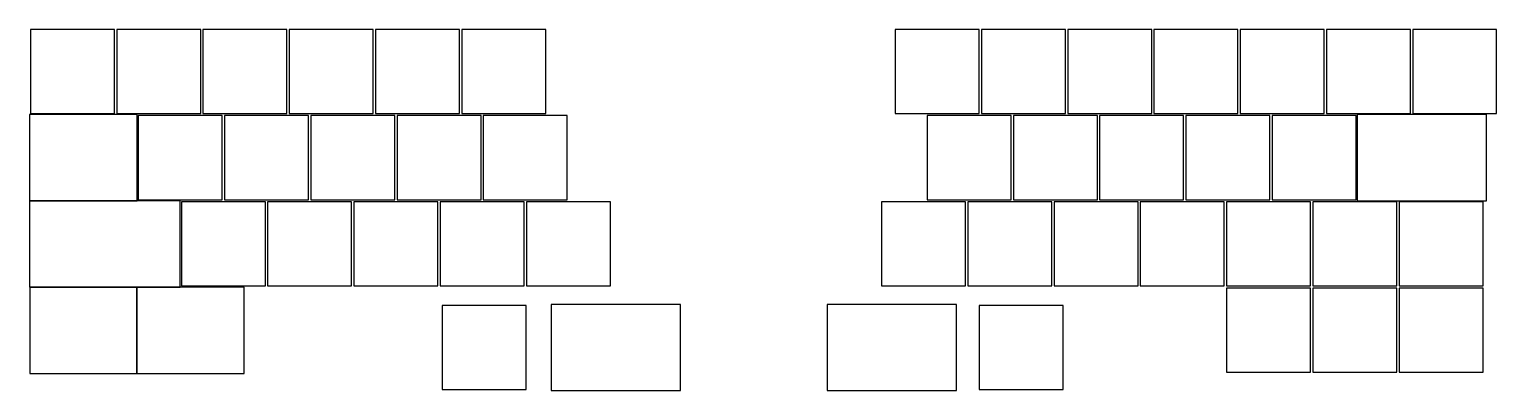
# Model space of a CAD drawing. Header units: millimetres. Extents: x 1 to 324, y -69 to 10.
import ezdxf

# ---------------------------------------------------------------- set-up
doc = ezdxf.new("R2010")
doc.units = ezdxf.units.MM

msp = doc.modelspace()

# ---------------------------------------------------------------- linework, layer by layer
at = {"linetype": 'CONTINUOUS'}
for p, q in [((19.75, 10.25), (1.25, 10.25)), ((1.25, 10.25), (1.25, -8.25)), ((19.75, -8.25), (19.75, 10.25)), ((38.75, 10.25), (20.25, 10.25)), ((20.25, 10.25), (20.25, -8.25)), ((38.75, -8.25), (38.75, 10.25)), ((57.75, 10.25), (39.25, 10.25)), ((39.25, 10.25), (39.25, -8.25)), ((57.75, -8.25), (57.75, 10.25)), ((76.75, 10.25), (58.25, 10.25)), ((58.25, 10.25), (58.25, -8.25)), ((76.75, -8.25), (76.75, 10.25)), ((95.75, 10.25), (77.25, 10.25)), ((77.25, 10.25), (77.25, -8.25)), ((95.75, -8.25), (95.75, 10.25)), ((114.75, 10.25), (96.25, 10.25)), ((96.25, 10.25), (96.25, -8.25)), ((114.75, -8.25), (114.75, 10.25)), ((210.25, 10.25), (191.75, 10.25)), ((191.75, 10.25), (191.75, -8.25)), ((210.25, -8.25), (210.25, 10.25)), ((229.25, 10.25), (210.75, 10.25)), ((210.75, 10.25), (210.75, -8.25)), ((229.25, -8.25), (229.25, 10.25)), ((248.25, 10.25), (229.75, 10.25)), ((229.75, 10.25), (229.75, -8.25)), ((248.25, -8.25), (248.25, 10.25)), ((267.25, 10.25), (248.75, 10.25)), ((248.75, 10.25), (248.75, -8.25)), ((267.25, -8.25), (267.25, 10.25)), ((286.25, 10.25), (267.75, 10.25)), ((267.75, 10.25), (267.75, -8.25)), ((286.25, -8.25), (286.25, 10.25)), ((305.25, 10.25), (286.75, 10.25)), ((286.75, 10.25), (286.75, -8.25)), ((305.25, -8.25), (305.25, 10.25)), ((324.25, 10.25), (305.75, 10.25)), ((305.75, 10.25), (305.75, -8.25)), ((324.25, -8.25), (324.25, 10.25)), ((24.75, -8.505), (1, -8.505)), ((1, -8.505), (1, -27.495)), ((1.25, -8.25), (19.75, -8.25)), ((20.25, -8.25), (38.75, -8.25)), ((24.75, -27.495), (24.75, -8.505)), ((43.5, -8.75), (25, -8.75)), ((25, -8.75), (25, -27.25)), ((39.25, -8.25), (57.75, -8.25)), ((43.5, -27.25), (43.5, -8.75)), ((62.5, -8.75), (44, -8.75)), ((44, -8.75), (44, -27.25)), ((58.25, -8.25), (76.75, -8.25)), ((62.5, -27.25), (62.5, -8.75)), ((81.5, -8.75), (63, -8.75)), ((63, -8.75), (63, -27.25)), ((77.25, -8.25), (95.75, -8.25)), ((81.5, -27.25), (81.5, -8.75)), ((100.5, -8.75), (82, -8.75)), ((82, -8.75), (82, -27.25)), ((96.25, -8.25), (114.75, -8.25)), ((100.5, -27.25), (100.5, -8.75)), ((119.5, -8.75), (101, -8.75)), ((101, -8.75), (101, -27.25)), ((119.5, -27.25), (119.5, -8.75)), ((191.75, -8.25), (210.25, -8.25)), ((217.28, -8.75), (198.78, -8.75)), ((198.78, -8.75), (198.78, -27.25)), ((210.75, -8.25), (229.25, -8.25)), ((217.28, -27.25), (217.28, -8.75)), ((236.28, -8.75), (217.78, -8.75)), ((217.78, -8.75), (217.78, -27.25)), ((229.75, -8.25), (248.25, -8.25)), ((236.28, -27.25), (236.28, -8.75)), ((255.28, -8.75), (236.78, -8.75)), ((236.78, -8.75), (236.78, -27.25)), ((248.75, -8.25), (267.25, -8.25)), ((255.28, -27.25), (255.28, -8.75)), ((274.28, -8.75), (255.78, -8.75)), ((255.78, -8.75), (255.78, -27.25)), ((267.75, -8.25), (286.25, -8.25)), ((274.28, -27.25), (274.28, -8.75)), ((293.28, -8.75), (274.78, -8.75)), ((274.78, -8.75), (274.78, -27.25)), ((286.75, -8.25), (305.25, -8.25)), ((293.28, -27.25), (293.28, -8.75)), ((322.03, -8.505), (293.53, -8.505)), ((293.53, -8.505), (293.53, -27.495)), ((305.75, -8.25), (324.25, -8.25)), ((322.03, -27.495), (322.03, -8.505)), ((1, -27.495), (24.75, -27.495)), ((34.2, -27.5), (1.05, -27.5)), ((1.05, -27.5), (1.05, -46.5)), ((25, -27.25), (43.5, -27.25)), ((34.2, -46.5), (34.2, -27.5)), ((53, -27.75), (34.5, -27.75)), ((34.5, -27.75), (34.5, -46.25)), ((44, -27.25), (62.5, -27.25)), ((53, -46.25), (53, -27.75)), ((72, -27.75), (53.5, -27.75)), ((53.5, -27.75), (53.5, -46.25)), ((63, -27.25), (81.5, -27.25)), ((72, -46.25), (72, -27.75)), ((91, -27.75), (72.5, -27.75)), ((72.5, -27.75), (72.5, -46.25)), ((82, -27.25), (100.5, -27.25)), ((91, -46.25), (91, -27.75)), ((110, -27.75), (91.5, -27.75)), ((91.5, -27.75), (91.5, -46.25)), ((101, -27.25), (119.5, -27.25)), ((110, -46.25), (110, -27.75)), ((129, -27.75), (110.5, -27.75)), ((110.5, -27.75), (110.5, -46.25)), ((129, -46.25), (129, -27.75)), ((207.25, -27.75), (188.75, -27.75)), ((188.75, -27.75), (188.75, -46.25)), ((198.78, -27.25), (217.28, -27.25)), ((207.25, -46.25), (207.25, -27.75)), ((226.25, -27.75), (207.75, -27.75)), ((207.75, -27.75), (207.75, -46.25)), ((217.78, -27.25), (236.28, -27.25)), ((226.25, -46.25), (226.25, -27.75)), ((245.25, -27.75), (226.75, -27.75)), ((226.75, -27.75), (226.75, -46.25)), ((236.78, -27.25), (255.28, -27.25)), ((245.25, -46.25), (245.25, -27.75)), ((264.25, -27.75), (245.75, -27.75)), ((245.75, -27.75), (245.75, -46.25)), ((255.78, -27.25), (274.28, -27.25)), ((264.25, -46.25), (264.25, -27.75)), ((283.25, -27.75), (264.75, -27.75)), ((264.75, -27.75), (264.75, -46.25)), ((274.78, -27.25), (293.28, -27.25)), ((283.25, -46.25), (283.25, -27.75)), ((302.25, -27.75), (283.75, -27.75)), ((283.75, -27.75), (283.75, -46.25)), ((293.53, -27.495), (322.03, -27.495)), ((302.25, -46.25), (302.25, -27.75)), ((321.25, -27.75), (302.75, -27.75)), ((302.75, -27.75), (302.75, -46.25)), ((321.25, -46.25), (321.25, -27.75)), ((1.05, -46.5), (34.2, -46.5)), ((24.65, -46.505), (1.1, -46.505)), ((1.1, -46.505), (1.1, -65.495)), ((24.65, -65.495), (24.65, -46.505)), ((48.355, -46.505), (24.705, -46.505)), ((24.705, -46.505), (24.705, -65.495)), ((34.5, -46.25), (53, -46.25)), ((48.355, -65.495), (48.355, -46.505)), ((53.5, -46.25), (72, -46.25)), ((72.5, -46.25), (91, -46.25)), ((91.5, -46.25), (110, -46.25)), ((110.5, -46.25), (129, -46.25)), ((188.75, -46.25), (207.25, -46.25)), ((207.75, -46.25), (226.25, -46.25)), ((226.75, -46.25), (245.25, -46.25)), ((245.75, -46.25), (264.25, -46.25)), ((264.75, -46.25), (283.25, -46.25)), ((283.25, -46.75), (264.75, -46.75)), ((264.75, -46.75), (264.75, -65.25)), ((283.25, -65.25), (283.25, -46.75)), ((283.75, -46.25), (302.25, -46.25)), ((302.25, -46.75), (283.75, -46.75)), ((283.75, -46.75), (283.75, -65.25)), ((302.25, -65.25), (302.25, -46.75)), ((302.75, -46.25), (321.25, -46.25)), ((321.25, -46.75), (302.75, -46.75)), ((302.75, -46.75), (302.75, -65.25)), ((321.25, -65.25), (321.25, -46.75)), ((110.45, -50.55), (91.95, -50.55)), ((91.95, -50.55), (91.95, -69.05)), ((110.45, -69.05), (110.45, -50.55)), ((144.45, -50.3), (115.95, -50.3)), ((115.95, -50.3), (115.95, -69.3)), ((144.45, -69.3), (144.45, -50.3)), ((205.25, -50.3), (176.75, -50.3)), ((176.75, -50.3), (176.75, -69.3)), ((205.25, -69.3), (205.25, -50.3)), ((228.75, -50.55), (210.25, -50.55)), ((210.25, -50.55), (210.25, -69.05)), ((228.75, -69.05), (228.75, -50.55)), ((1.1, -65.495), (24.65, -65.495)), ((24.705, -65.495), (48.355, -65.495)), ((264.75, -65.25), (283.25, -65.25)), ((283.75, -65.25), (302.25, -65.25)), ((302.75, -65.25), (321.25, -65.25)), ((91.95, -69.05), (110.45, -69.05)), ((115.95, -69.3), (144.45, -69.3)), ((176.75, -69.3), (205.25, -69.3)), ((210.25, -69.05), (228.75, -69.05))]:
    msp.add_line(p, q, dxfattribs=at)

doc.saveas('drawing.dxf')
